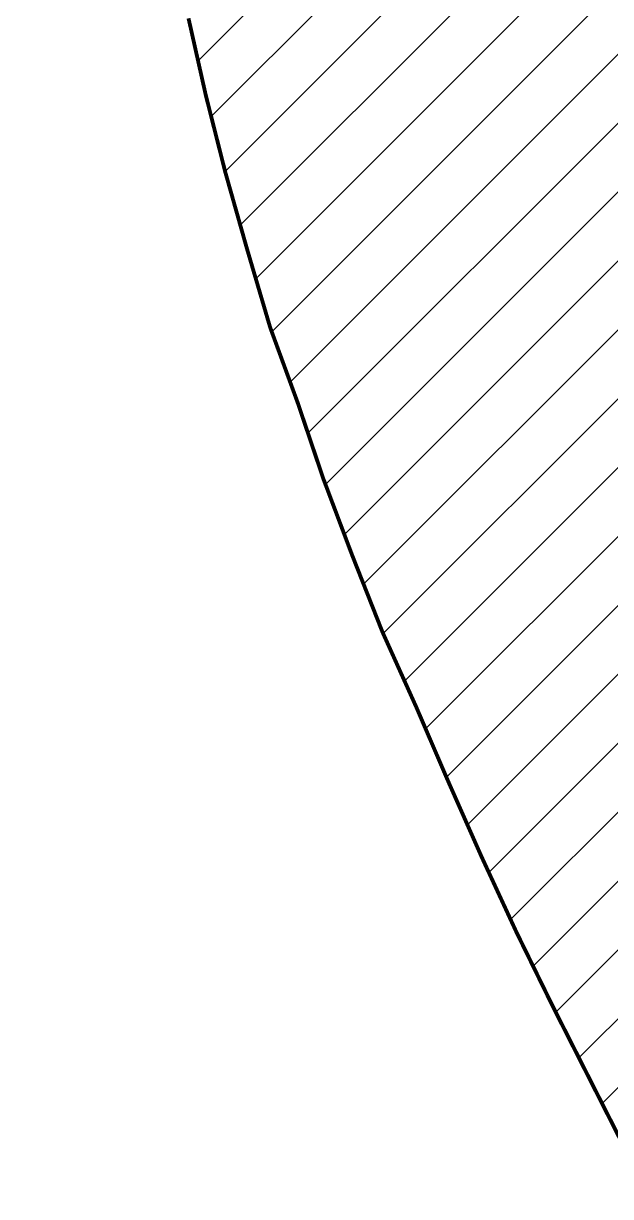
# Model space of a CAD drawing. Header units: metres. Extents: x 284258 to 323604, y 7393143 to 7451144.
# Drawn here: x 301942.3 to 301980.6, y 7441677.2 to 7441753.7 of the extents above; entities that cross this region are included whole.
import ezdxf

# ---------------------------------------------------------------- set-up
doc = ezdxf.new("R2010")
doc.units = ezdxf.units.M
doc.layers.add('DESAPROPRIAÇÃO_MRS', color=160, linetype='Continuous')

msp = doc.modelspace()

# ---------------------------------------------------------------- hatches: boundary and pattern name
at = {"layer": 'DESAPROPRIAÇÃO_MRS', "transparency": 33554687}
h = msp.add_hatch(dxfattribs=at)
h.set_pattern_fill('ANSI31', color=256)
h.paths.add_polyline_path([(301954.373, 7441829.196), (301961.873, 7441817.402), (301969.57, 7441805.91), (301975.228, 7441796.947), (301979.599, 7441785.906), (301980.379, 7441776.532), (301981.777, 7441759.723), (301983.296, 7441741.42), (301984.053, 7441729.963), (301985.051, 7441719.229), (301990.262, 7441707.918), (301996.205, 7441695.044), (302005.983, 7441681.186), (302007.314, 7441666.796), (302009.074, 7441660.942), (302014.198, 7441642.386), (302017.545, 7441635.573), (302022.76, 7441624.835), (302011.968, 7441640.442), (302009.069, 7441644.876), (302006.004, 7441649.225), (302002.968, 7441653.811), (302000.134, 7441658.479), (301997.429, 7441663.113), (301985.977, 7441671.602), (301976.861, 7441689.56), (301974.462, 7441694.453), (301972.182, 7441699.381), (301970.006, 7441704.296), (301967.926, 7441709.134), (301965.73, 7441714.006), (301963.751, 7441719.018), (301961.87, 7441724.006), (301960.21, 7441728.931), (301958.407, 7441733.857), (301956.905, 7441738.948), (301955.49, 7441743.943), (301954.209, 7441748.993), (301953.082, 7441754.006), (301952.009, 7441758.918), (301950.916, 7441763.748), (301949.72, 7441768.628), (301948.648, 7441773.503), (301947.387, 7441778.42), (301946.577, 7441788.268), (301948.308, 7441799.88), (301947.661, 7441804.938), (301946.704, 7441809.599), (301944.684, 7441819.066), (301943.37, 7441824.006), (301942.321, 7441829.592), (301942.713, 7441841.015), (301946.503, 7441851.668), (301950.287, 7441841.126)])

# ---------------------------------------------------------------- linework, layer by layer
at = {"layer": 'DESAPROPRIAÇÃO_MRS', "transparency": 33554687, "const_width": 0.25, "flags": 128}
msp.add_lwpolyline([(301985.977, 7441671.602), (301976.861, 7441689.56), (301974.462, 7441694.453), (301972.182, 7441699.381), (301970.006, 7441704.296), (301967.926, 7441709.134), (301965.73, 7441714.006), (301963.751, 7441719.018), (301961.87, 7441724.006), (301960.21, 7441728.931), (301958.407, 7441733.857), (301956.905, 7441738.948), (301955.49, 7441743.943), (301954.209, 7441748.993), (301953.082, 7441754.006)], dxfattribs=at)

doc.saveas('drawing.dxf')
